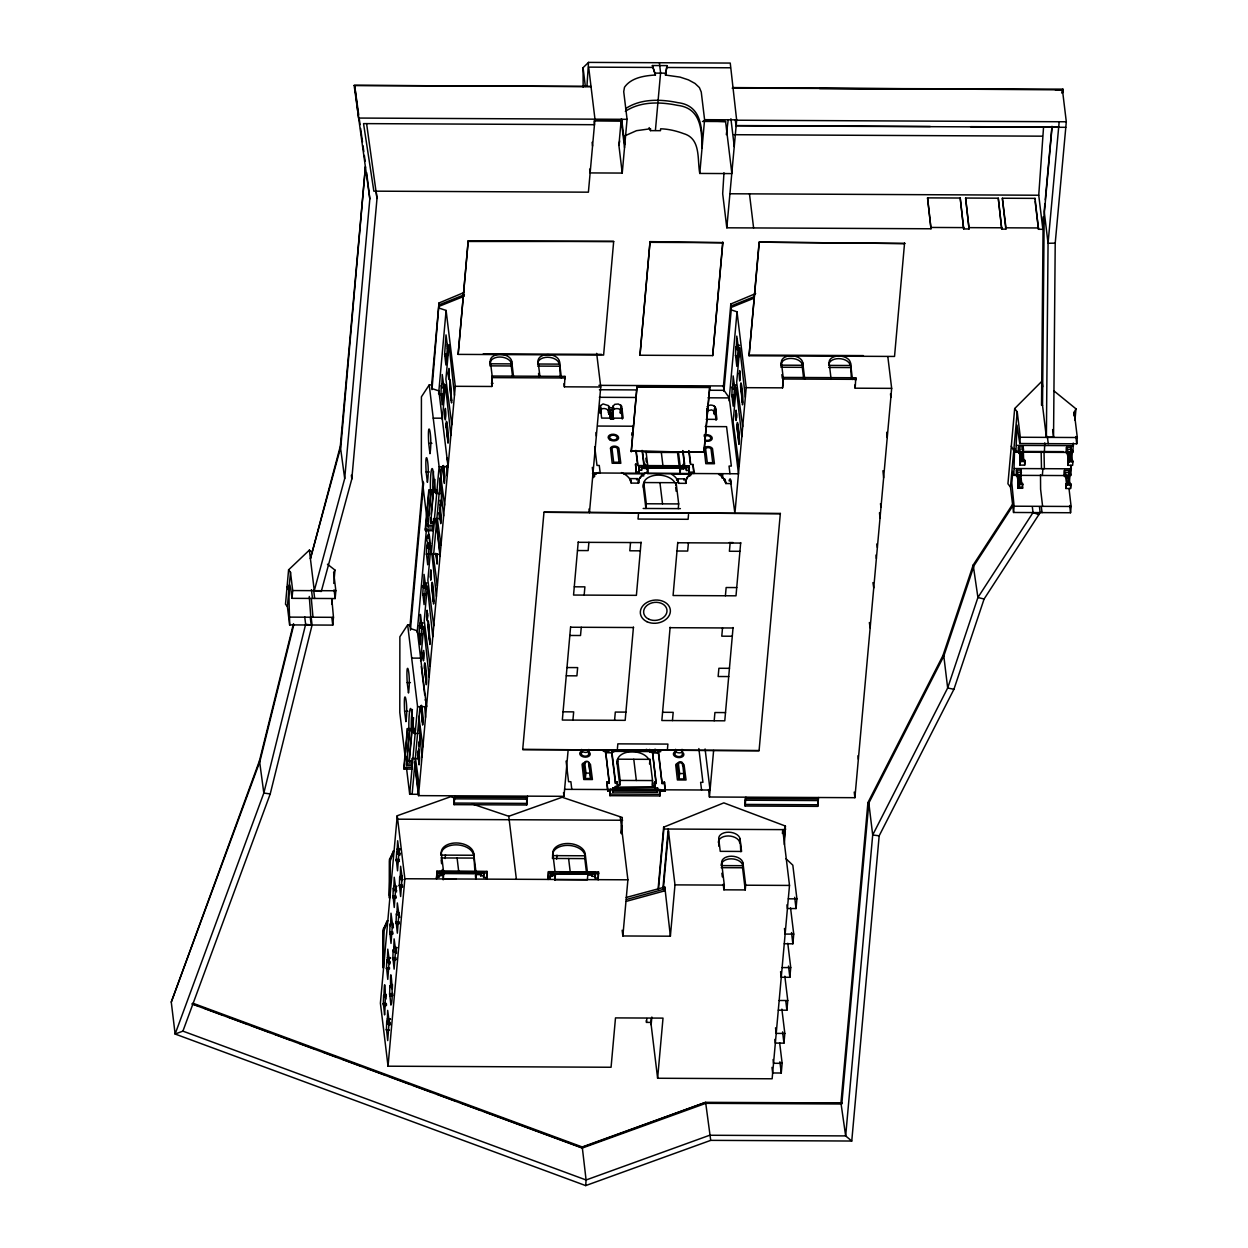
<?xml version="1.0" encoding="UTF-8"?>
<svg xmlns="http://www.w3.org/2000/svg" width="1248" height="1248" viewBox="0 0 1248 1248"><rect width="100%" height="100%" fill="white"/><g stroke="black" fill="none" stroke-linecap="round" stroke-linejoin="round"><path stroke-width="1.5" d="M1062.422 93.07L1062.922 89.138L732.17 88.156M383.588 967.699L383.167 929.198L387.816 920.65M382.855 967.699L383.339 930.68L387.083 920.65M386.88 922.958L384.072 930.68L383.074 965.39M389.86 897.842L389.438 859.342L394.087 850.793M389.142 897.827L389.61 860.808L393.37 850.777M393.151 853.086L390.343 860.808L389.345 895.518M420.779 706.649L422.666 725.088L423.259 718.38L421.73 705.76M422.947 654.794L423.509 660.863L423.587 650.473L423.134 654.092M427.627 616.278L427.627 614.905M431.262 574.47L430.747 580.195L430.7 571.241L431.044 572.801M444.631 414.617C446.082 393.791 445.77 433.805 444.787 414.476M446.098 424.741L446.113 426.988M448.235 374.416L448.25 373.043M735.571 414.476L735.587 417.191M736.632 416.208L736.616 413.509M737.022 427.112C736.975 411.185 740.594 441.371 738.91 444.413L737.022 427.112L738.91 442.12L739.284 437.923L737.537 424.008L737.209 426.239M740.189 376.631L740.204 375.274M740.579 387.535C740.532 371.608 744.151 401.809 742.466 404.836L741.016 384.415L742.451 402.558L740.766 388.066M1043.156 216.84L1041.534 405.148L1042.532 405.46L1046.386 437.377L1053.546 437.065L1055.215 243.142L1066.307 121.774L1062.438 89.856L1055.309 89.825M1042.532 405.46L1044.155 217.168M1046.386 437.377L1048.055 243.282L1059.178 121.742M309.286 596.466L310.799 617.214M1070.862 456.971L1070.924 454.1M420.826 705.572L422.651 722.81L421.418 705.276M423.103 655.028L422.994 653.484M424.57 666.541L424.835 664.295L426.27 682.422L424.616 668.569M428.064 624.952L429.905 644.483C428.158 603.158 426.832 624.936 429.889 642.19L428.454 624.062L428.251 625.03M431.106 575.593L430.747 578.713L430.404 577.153M444.787 413.494C445.52 403.79 445.848 423.353 444.803 415.428M446.269 425.022C446.02 411.044 449.764 440.856 447.985 443.18L446.269 425.724M449.155 374.525L448.796 377.645L448.406 375.227M449.748 383.448L451.589 402.979C449.842 361.655 448.516 383.432 451.573 400.686L450.138 382.543L449.951 383.526M735.727 414.726L736.07 410.124L736.585 417.518M739.175 373.604L739.69 380.983L740.002 377.333M740.142 377.941L740.033 376.381M723.965 172.77L722.686 193.736L726.804 227.807L931.008 228.774L927.545 197.87L960.211 198.026L963.674 228.93L969.072 228.961L965.609 198.042L998.275 198.198L1001.738 229.117L1005.826 229.133L1005.95 227.807L1002.362 198.229L1035.029 198.37L1038.492 229.289L1042.86 229.304L1052.048 127.062M1042.86 229.304L1038.742 195.234L1043.578 126.781M1041.144 451.526L1041.487 468.671M1040.504 474.692L1040.598 489.232L1042.61 506.329M1044.014 451.542L1044.373 468.686M427.44 616.964L427.112 619.148L426.769 617.588M448.438 372.356L448.765 370.172L449.171 373.542M446.3 424.336L446.534 422.76L447.97 440.903L446.3 427.05M735.758 413.79L736.086 411.606L736.429 413.166M736.445 416.894L736.133 420.56L735.712 415.709M327.444 564.205L334.963 570.071L333.637 572.442L335.852 590.756L335.15 598.541L292.016 598.338C286.541 555.298 290.222 628.43 289.63 624.905L332.764 625.108L333.466 617.323L331.89 599.539M293.888 624.296L259.974 761.14L171.272 1002.097L175.126 1034.03L585.686 1185.6L586.092 1179.984L582.239 1146.959L705.619 1102.327L840.949 1102.967L845.66 1135.914L851.76 1141.031L879.169 835.817L953.924 689.286L984.095 599.024L1040.161 512.6L1039.49 506.969M638.804 480.355L638.57 483.132L631.301 483.085A20.108 12.698 5.1 0 0 621.504 472.586M686.072 480.574L685.838 483.35L678.569 483.319A20.108 12.698 5.1 0 0 671.627 474.256M312.39 552.443L309.379 550.103L288.584 569.852L285.496 604.204L287.399 606.575L289.63 624.905M287.399 606.575L290.488 572.224L288.584 569.852M292.016 598.338L292.703 590.554L290.488 572.224M340.314 446.254L365.43 166.67L340.844 446.628L310.409 558.73L340.314 446.254L344.698 478.546L314.278 590.663L321.282 591.458L351.811 478.967L377.005 198.463L376.085 190.944M331.89 604.422L332.405 598.697M333.778 583.44L334.963 570.071M344.698 478.546L369.829 198.916L366.647 172.63M409.937 626.574L422.994 481.244M431.683 384.368L439 302.983L464.131 292.469M431.995 389.657L439 302.983M410.389 630.209L423.634 482.773M454.288 797.94L450.668 796.723L397.238 815.74L380.406 1003.189L388.034 1066.198L611.068 1067.258L615.498 1017.9L663.016 1018.118L657.618 1078.256L772.138 1078.787L789.5 885.425L782.746 829.624L663.874 829.015L663.655 827.159L723.824 802.87L785.382 826.036L784.368 844.584M418.642 719.94L420.264 733.434L418.018 758.566L411.949 758.534L411.949 769.127L404.071 769.096L403.868 767.458L407.363 728.598L415.241 728.629L415.444 730.267L407.566 730.236L407.363 728.598M439.951 478.062L441.823 493.49L439.561 518.622L433.508 518.591L433.368 530.712L425.49 530.665L425.287 529.027L428.782 490.168L436.66 490.199L436.847 491.852L428.969 491.806L428.782 490.168M404.071 769.096L407.566 730.236M425.49 530.665L428.969 491.806M386.428 1003.486L383.401 1003.47L383.323 1004.375L383.604 995.405L383.978 996.934M389.532 968.869L386.506 968.854L386.584 967.949L389.626 967.964M390.234 962.426L387.208 962.411L387.504 957.668L390.546 957.684M392.855 932.006L389.813 931.991L389.735 932.896L390.031 923.926L390.406 925.454M396.084 896.048L393.042 896.033L392.964 896.938L393.26 887.968L393.635 889.496M396.692 890.51L393.666 890.495L394.04 886.33M399.282 860.293L396.256 860.278L396.334 859.373L399.376 859.388M399.984 853.85L396.958 853.835L397.27 849.092L400.296 849.108M383.947 997.355C384.446 969.462 386.256 993.408 384.587 1014.905L383.401 1003.47M392.746 924.238L393.401 927.779L392.449 927.529L392.574 922.834L391.014 943.426L389.813 931.991M396.63 891.821L395.678 891.571L395.803 886.876L394.243 907.468L393.042 896.033M399.266 851.62L399.922 855.161L398.97 854.911L399.11 850.231L397.535 870.808L396.334 859.373M417.175 632.471L426.41 529.651M438.61 393.853L446.098 310.44L439.312 308.178M411.918 765.617L406.583 765.586L407.082 756.21M407.425 752.341L409.344 731.063M433.352 526.906L428.033 526.874L428.345 519.433M428.688 515.564L430.95 490.417L436.285 490.448L436.488 492.086L431.153 492.055L430.95 490.417M406.583 765.586L409.718 730.766L415.054 730.798L415.241 728.629M428.033 526.874L431.153 492.055M422.183 634.156L419.156 634.14L422.23 633.734M422.885 627.744L419.858 627.744L420.155 623.002L423.181 623.017M425.818 594.079L422.791 594.064L425.864 593.674M423.79 582.925L426.832 582.941M429.468 554.252L426.426 554.252L429.499 553.847M430.154 547.856L427.128 547.841L426.722 545.282L426.426 554.252M430.466 543.114C421.964 545.875 431.465 519.62 429.343 546.608M422.838 628.867L421.886 628.602L422.011 623.922L420.436 644.67L419.188 633.719M426.473 588.791L425.521 588.541L425.662 583.846L424.07 604.594L422.838 593.658M426.52 587.683L423.493 587.668L423.868 583.502M427.128 547.841L427.424 543.098M428.126 538.153L428.204 537.248M444.007 394.259L440.965 394.243L444.038 393.838M444.694 387.847L441.667 387.832L442.042 383.682M447.642 354.463L444.616 354.448L447.689 354.042M441.932 383.51L442.229 374.54L443.882 386.615L442.244 404.773L441.012 393.822M448.297 349.175L447.642 345.618L445.895 364.978L444.662 354.042M411.887 762.091L409.219 762.076L409.079 760.859L411.84 730.096M433.352 523.099L430.685 523.084L430.888 518.029M431.231 514.176L433.306 491.104L435.973 491.119L436.114 492.336L433.446 492.32L433.306 491.104M409.219 762.076L411.98 731.312L414.648 731.312L414.508 730.111L414.211 733.403L420.264 733.434M430.685 523.084L433.446 492.32M412.448 730.142L413.587 717.584M434.008 490.199L434.975 479.435M447.47 344.23L447.346 348.925M443.695 388.705L443.836 384.01L443.695 388.705L444.647 388.955L443.992 385.414M389.454 1030.084L386.428 1030.068L386.506 1029.163L387.707 1040.598L389.267 1020.006L389.142 1024.702L390.094 1024.951M390.156 1023.641L387.13 1023.625L387.426 1018.883L390.468 1018.898M392.73 993.658L389.704 993.642L389.61 994.547L389.906 985.577L390.281 987.106M395.959 957.7L392.933 957.684L392.839 958.589L393.136 949.619L393.51 951.163M396.583 952.162L393.541 952.146L393.853 947.404L396.88 947.419M399.11 922.646L396.068 922.631L396.162 921.726L399.188 921.742M402.48 885.082L399.454 885.066L399.376 885.971L399.656 877.001L400.031 878.545M403.104 879.544L400.062 879.544L400.436 875.378M390.577 983.814C390.062 955.828 394.15 1001.536 390.889 1005.077L389.704 993.642M396.505 953.472L395.569 953.222L395.694 948.527L394.118 969.119L392.933 957.684M399.095 913.973L399.734 917.514L398.798 917.264L398.923 912.569L397.348 933.161L396.162 921.726M402.09 880.62L402.215 875.924L400.639 896.516L399.454 885.066M420.607 660.956L423.727 626.324L429.172 677.04M430.966 545.657L427.861 580.289L433.774 625.81M441.823 493.49L435.755 493.459L435.973 491.119M442.307 419.422L445.411 384.805L450.856 435.505M436.114 492.336L436.285 490.448M436.488 492.086L436.66 490.199M392.465 984.485L392.34 989.18M414.788 762.559L418.642 794.305L409.687 794.258L417.565 706.664L407.659 624.874L410.093 624.889L410.53 628.571L417.316 630.833L426.504 706.696L417.565 706.664M436.114 520.744L440.185 554.362L431.246 554.315L439.109 466.705L429.218 384.93L431.636 384.946L432.089 388.627L438.875 390.889L448.048 466.752L439.109 466.705M412.121 794.274L419.983 706.664M433.664 554.33L441.542 466.721M388.034 1066.198L404.867 878.748L397.238 815.74M424.772 707.273L425.537 717.413M425.381 700.378L425.474 699.348L426.52 706.477M446.488 465.582L447.252 475.722M447.08 458.843L447.174 457.813L448.219 464.942M468.203 240.77L458.141 354.385L603.611 355.072L613.673 241.457L468.203 240.77L458.141 354.385M568.168 749.736L563.971 796.318L418.517 795.631L455.286 386.303L446.098 310.44M436.925 871.151L436.566 878.904L436.925 871.151L486.985 871.385L486.626 879.138L486.985 871.385M436.379 877.266L438.797 877.266L439.171 873.132L484.021 873.35L483.647 877.484L486.439 877.5M441.152 855.114A16.271 10.28 5.1 0 1 456.097 844.849A16.271 10.28 5.1 0 1 473.522 855.254L441.152 855.114L441.324 853.226A16.271 10.28 5.1 0 1 456.253 842.962A16.271 10.28 5.1 0 1 473.694 853.382L476.034 872.664M438.797 877.266L438.594 875.628L441.028 875.644L441.215 873.569L480.854 873.756L480.667 875.831L483.444 875.846L483.647 877.484M443.196 879.809L443.726 874.021M445.115 858.562L445.458 854.693M513.474 376.022L511.68 361.249A10.717 6.77 5.1 0 0 500.198 354.385A10.717 6.77 5.1 0 0 490.355 361.156L489.934 365.867L511.259 365.96L512.6 377.036M455.286 386.303L491.774 386.474L492.367 376.038L564.985 376.381L564.377 386.818L600.74 386.989L589.446 512.71L588.994 508.981M453.898 803.057L454.085 797.238L526.687 797.581L526.703 804.991L454.085 804.648L453.898 803.057L526.5 803.4M454.085 804.648L454.88 795.803M491.774 386.474L492.367 376.038M511.259 365.96L511.68 361.249M474.911 871.588L473.694 853.382M480.667 875.831L480.698 872.555L480.854 873.756M483.444 875.846L483.694 873.085M537.841 364.01A10.717 6.77 5.1 0 1 547.685 357.256A10.717 6.77 5.1 0 1 559.182 364.12L537.841 364.01L538.091 361.374A10.717 6.77 5.1 0 1 547.934 354.619A10.717 6.77 5.1 0 1 559.416 361.483L561.428 378.097M780.343 513.38L759.08 750.641L522.709 749.518L543.972 512.257L780.374 513.599L543.972 512.257M560.336 377.255L559.416 361.483M586.934 86.315L588.526 62.4L730.252 63.071L736.663 120.214L1066.307 121.774M564.72 379.205L564.985 376.381M526.703 804.991L527.498 796.146M548.449 871.666L548.09 879.434L548.449 871.666L598.51 871.915L598.151 879.668L598.51 871.915M633.454 627.058L625.17 720.346L562.333 720.049L570.601 626.761M641.082 542.131L636.402 595.343L573.55 595.046L578.23 541.835M547.888 877.796L550.321 877.796L550.368 873.397M550.321 877.796L550.696 873.662L595.546 873.865L595.171 878.015L597.948 878.03M587.543 873.194L585.218 853.913A16.271 10.28 5.1 0 0 567.778 843.492A16.271 10.28 5.1 0 0 552.848 853.757L552.427 858.452L584.797 858.608L586.42 872.118M552.536 876.174L552.583 872.882L552.536 876.174L550.118 876.158M589.664 169.073L590.132 172.926L622.237 173.066L618.899 145.408L621.254 119.044M554.72 880.339L555.064 876.47M556.624 859.092L556.982 855.223M595.171 878.015L594.968 876.377L592.176 876.361L592.036 875.144L587.777 875.129L587.356 879.84L555.001 879.684L555.422 874.973L552.396 874.957M600.491 405.6L599.898 412.043L600.491 405.6L603.065 403.931L608.54 405.631L608.852 410.514M600.038 413.228L600.959 408.533L600.538 413.228M572.926 720.096L573.674 711.875L563.066 711.812M581.272 627.276L580.523 635.513L569.93 635.466M584.158 595.093L584.906 586.856L574.298 586.81M588.9 542.35L588.151 550.586L577.559 550.54M622.237 173.066L627.073 119.324L623.719 91.65L624.499 87.235C631.332 77.563 644.436 75.738 655.434 75.005L652.392 65.536L667.009 65.614L665.465 75.052L680.066 77.111L688.428 79.872L695.011 83.444L699.395 87.578L701.251 92.009L704.59 119.683L699.769 173.441L731.874 173.597L725.572 121.54L703.997 120.775M620.49 404.945A5.21 3.292 5.1 0 1 621.847 407.441L620.771 407.441L620.35 412.136L621.426 412.152L621.254 405.694L618.275 403.993L614.687 404.352L612.94 406.505L613.174 412.698L608.244 412.667L609.008 406.489M609.18 409.391L609.055 414.102L610.678 415.054L609.055 414.102L609.18 409.391L613.08 409.406L613.205 419.203M613.08 409.406L612.955 414.118L611.785 415.054L612.955 414.118L613.532 407.394M622.268 419.063L621.566 413.322L620.49 413.322L620.771 407.441M655.434 75.005L652.392 65.536M621.566 413.322L621.988 408.626L620.911 408.626M584.797 858.608L585.218 853.913M699.769 173.441C697.133 159.557 701.22 138.653 683.608 133.614C676.244 130.868 668.507 129.043 660.644 128.794L660.473 130.681L650.442 130.634L650.598 128.747L636.48 130.681L624.484 136.001M655.418 130.369L660.582 72.852L659.396 62.728M592.176 876.361L592.363 874.286L552.724 874.099M631.706 435.068L631.909 432.713M631.207 451.183L637.026 386.459L709.753 386.802L704.028 452.228L631.207 451.183L704.028 452.228M650.036 241.628L639.974 355.243L712.702 355.586L722.842 242.674L650.036 241.628L639.974 355.243M631.301 451.885L637.026 386.459M665.465 75.052L667.009 65.614M609.18 783.307L605.483 750.36L603.299 751.327L605.608 751.327L609.305 781.903L609.18 783.307L606.871 783.292L606.996 781.888L609.305 781.903M594.968 876.377L595.343 872.227L559.837 872.071M635.528 464.209L636.324 473.288L635.528 464.209L637.837 464.225L636.215 450.856M656.136 782.122L654.451 782.106L654.311 783.526L656.011 783.526L656.136 782.122L652.439 751.561L611.832 751.358L615.529 781.934L617.23 781.934L617.62 785.117L617.495 786.521L615.358 786.505L615.451 788.377L657.571 787.925L657.524 792.293L612.674 792.074L612.924 789.344L610.132 789.344L610.334 790.982L607.792 790.967L606.996 781.888M611.629 753.714L611.832 751.358M614.578 720.299L615.311 712.062L625.919 712.109M630.536 542.552L629.803 550.789L640.396 550.836M660.52 789.797L659.974 795.912L609.913 795.678L610.132 789.344M636.464 471.884L638.992 471.9L639.21 465.551L689.27 465.785L688.927 473.538M609.913 795.678L610.459 789.563M613.72 752.138L613.813 751.202M638.867 473.304L639.21 465.551M612.674 792.074L612.721 787.706L615.451 788.377M638.789 470.246L641.581 470.262L641.815 467.532L686.665 467.75L686.431 470.48L688.849 470.496L689.052 472.134L693.966 472.15L693.841 473.569L693.03 464.49L690.737 464.474L689.114 451.105M617.417 748.55L617.838 743.855L667.898 744.089L667.477 748.784M638.461 514.348L638.024 519.059L688.1 519.293L688.522 514.582M617.495 786.521L617.105 783.354L615.404 783.338L615.529 781.934M617.62 785.117L619.741 785.117L617.167 763.901L617.588 759.19L649.958 759.346L652.532 780.562L652.111 785.273L654.826 785.288L655.091 788.564M641.581 470.262L641.378 468.624L644.233 467.984L683.857 468.172L686.228 468.842L686.431 470.48M643.765 482.555L646.324 503.771L645.902 508.482L643.344 487.266L643.765 482.555L676.12 482.711L678.694 503.927L678.272 508.638M617.105 783.354L617.23 781.934M646.152 467.438L646.027 468.842L648.149 468.858L647.728 473.569L680.082 473.725L680.519 469.014L683.233 469.03L683.358 467.61M619.741 785.117L620.162 780.421L617.588 759.19M620.911 832.931L621.598 825.209M621.426 833.773L622.3 817.471L562.177 797.254L508.763 816.27L472.446 804.055M662.938 887.983L668.226 829.031L674.981 884.879L670.379 936.203L622.861 935.969L627.9 879.809L620.272 816.8M649.615 751.639L649.709 750.703M649.693 752.31L649.787 751.374M649.537 764.057L649.958 759.346M651.269 752.31L651.347 751.374L646.277 749.299M675.87 485.534L676.12 482.711M656.011 783.526L652.439 751.561M682.843 465.847L682.984 464.443L684.668 464.443L683.062 451.074M654.997 786.692L615.295 787.176M658.382 750.61L658.18 752.95L649.506 749.408M657.774 789.563L660.192 789.578L660.395 791.216L665.309 791.232L664.373 783.572L662.08 783.557L658.382 752.996L658.507 751.577L660.8 751.592L654.919 749.19M733.06 627.541L724.776 720.814L661.846 720.517L670.129 627.229M740.688 542.615L736.008 595.811L673.078 595.514L677.758 542.318M657.524 792.293L657.571 787.925M659.974 795.912L660.192 789.578M688.849 470.496L689.27 465.785M662.08 783.557L658.507 751.577M664.373 783.572L664.513 782.153L662.204 782.153M665.309 791.232L664.513 782.153M672.454 720.58L673.187 712.343L662.579 712.296M688.412 542.833L687.679 551.054L677.071 551.008M658.102 889.044L663.655 827.159M657.618 1078.256L650.863 1022.408L646.511 1022.393L646.854 1018.524M658.492 888.966L663.874 829.015M650.863 1022.408L651.206 1018.524M651.144 1024.78L651.846 1017.042M663.484 887.484L668.507 831.402M707.039 411.715L706.82 408.58M706.961 413.868L707.32 408.58M664.482 890.869L664.825 887.063L626.2 897.468M703.934 451.526L709.753 386.802M722.764 241.972L712.702 355.586M670.379 936.203L664.825 887.063M726.804 227.807L736.694 119.839L704.59 119.683M714.137 413.322L714.558 408.611L715.634 408.611L715.213 413.322L714.137 413.322L715.354 414.508L716.056 420.248M714.293 414.508L714.558 408.611M715.354 414.508L715.775 409.796L714.714 409.796M723.372 386.958L730.829 303.982L755.648 293.592M730.829 303.982L730.938 307.523L754.026 298.178M723.902 391.357L731.219 309.878L730.688 305.479M722.077 478.171L722.42 474.302L718.552 474.209M729.035 400.795L737.022 311.813L731.219 309.878M734.916 395.632L731.89 395.616L734.963 395.21M735.618 389.22L732.592 389.204L732.888 384.478L735.992 385.07M738.566 355.836L735.54 355.82L738.613 355.43M739.268 349.44L736.242 349.424L735.836 346.85L735.54 355.82M734.916 386.786L735.571 390.343L734.62 390.078L734.744 385.398L733.169 406.146L731.921 395.195M738.566 347.006L739.222 350.548L738.27 350.298L738.395 345.602L736.819 366.35L735.571 355.415M736.242 349.424L736.788 336.118L738.442 348.192M737.225 339.721L737.318 338.816M714.184 720.767L714.917 712.53L725.525 712.592M722.514 627.947L721.781 636.184L732.373 636.23M725.4 595.764L726.149 587.527L736.757 587.574M730.142 543.02L729.394 551.257L740.002 551.304M904.582 242.83L894.535 356.444L749.065 355.758L759.127 242.143L904.675 243.532L759.127 242.143M887.827 356.616L891.665 388.362L854.896 797.69L709.441 797.004L713.622 750.422M737.022 311.813L746.21 387.676L734.916 513.396L730.33 479.466L729.191 481.026M749.065 355.758L759.205 242.845M718.832 846.253L718.739 838.952A10.717 6.77 5.1 0 1 728.582 832.198A10.717 6.77 5.1 0 1 740.08 839.062L741.577 851.448L720.236 851.339L718.739 838.952M721.406 865.597A10.717 6.77 5.1 0 1 731.25 858.827A10.717 6.77 5.1 0 1 742.747 865.706L721.406 865.597L721.64 862.961A10.717 6.77 5.1 0 1 731.484 856.206A10.717 6.77 5.1 0 1 742.981 863.07L745.664 885.206L745.243 889.918L723.902 889.824L723.232 884.286M723.902 889.824L724.324 885.113L721.64 862.961M804.742 379.252L802.729 362.638A10.717 6.77 5.1 0 0 791.232 355.774A10.717 6.77 5.1 0 0 781.404 362.528L780.967 367.24L802.308 367.333L803.65 378.409M740.813 851.666L740.08 839.062M744.931 804.43L745.134 798.611L817.736 798.954L817.736 806.364L745.134 806.021L744.931 804.43L817.549 804.773M746.21 387.676L782.574 387.847L783.37 379.002L781.404 362.528M745.134 806.021L745.93 797.176M745.243 889.918L742.56 867.766L742.981 863.07M802.308 367.333L802.729 362.638M782.402 833.492L782.746 829.624L785.756 829.124M784.337 837.642L785.382 826.036M828.89 365.399A10.717 6.77 5.1 0 1 838.734 358.628A10.717 6.77 5.1 0 1 850.231 365.492L828.89 365.399L829.124 362.762A10.717 6.77 5.1 0 1 838.968 355.992A10.717 6.77 5.1 0 1 850.465 362.856L852.478 379.47M771.982 1067.383L772.652 1072.968L781.264 1073.015L782.137 1063.327L779.641 1042.735M774.883 1039.366L775.336 1043.078L783.947 1043.125L784.82 1033.438L781.872 1009.102M778.3 1010.178L786.895 1010.209L787.769 1000.522L784.836 976.186M780.577 971.662L781.248 977.262L789.859 977.293L790.733 967.606L787.784 943.27M784.259 943.753L792.87 943.8L793.744 934.112L790.561 907.904M786.973 904.8L787.426 908.528L796.037 908.56L796.91 898.872L792.823 865.176L785.881 858.624M851.386 378.643L850.465 362.856M855.52 380.578L855.785 377.754L783.167 377.411L782.574 387.847M817.736 806.364L818.532 797.519M891.665 388.362L855.176 388.19L855.785 377.754M840.949 1102.967L867.922 802.604L942.942 655.559L973.19 565.016L1012.44 504.535M927.545 197.87L931.008 228.774M960.211 198.026L963.674 228.93M965.609 198.042L969.072 228.961M998.275 198.198L1001.738 229.117M1002.362 198.229L1005.826 229.133M1042.673 386.771L1041.986 381.155L1014.686 408.564L1007.932 483.772L1010.474 487.063L1013.548 512.476L1070.55 512.741L1071.112 506.47L1069.099 489.372M1034.92 199.696L1035.029 198.37M1010.474 487.063L1017.229 411.84L1014.686 408.564M1065.121 475.566L1013.828 475.332L1014.593 448.5L1015.903 452.182L1019.694 452.197M1015.903 452.182L1016.995 425.084L1019.741 443.524L1076.743 443.789L1077.305 437.518L1074.232 412.121L1075.979 408.845L1053.811 390.78M1016.465 470.137L1016.387 475.8L1017.494 476.58L1018.602 485.722L1016.465 470.137L1021.129 470.153L1020.692 476.596L1021.379 472.196L1016.714 472.181L1016.387 475.8L1021.051 475.816L1021.129 470.153M1018.555 446.987L1018.477 452.65L1020.443 454.163L1018.477 452.65L1018.555 446.987L1023.22 447.002L1023.656 460.762M1013.548 512.476L1014.109 506.204L1011.8 482.96L1012.846 471.385L1013.828 475.332M1019.741 443.524L1020.302 437.252L1017.229 411.84M1017.494 476.58L1018.586 474.833L1020.786 475.566L1021.675 482.882M1017.744 487.016L1018.072 483.397L1022.736 483.413L1022.564 488.28L1017.9 488.264L1017.744 487.016L1022.408 487.048L1022.564 488.28M1020.146 460.247L1019.975 465.098L1024.639 465.13L1024.967 461.51L1024.826 460.262L1020.146 460.247L1019.975 465.098M1017.9 488.264L1018.228 484.63L1022.892 484.661M1022.767 453.445L1023.469 449.046L1018.789 449.015L1020.77 461.542M1023.22 447.002L1023.142 452.665M1024.826 460.262L1024.639 465.13M1062.142 93.304L1062.438 89.856L732.794 87.578M1062.594 92.82L1062.922 89.138M1042.33 475.457L1042.938 468.686M1044.404 452.306L1044.748 442.931M1064.435 470.371L1064.357 476.018L1066.338 477.547L1064.357 476.018L1064.435 470.371L1069.115 470.387L1069.037 476.05L1067.664 477.547L1069.037 476.05M1069.739 454.397L1071.112 452.899L1071.19 447.236L1066.525 447.205L1066.447 452.868L1068.413 454.397L1068.85 458.047M1068.413 454.397L1066.447 452.868L1066.525 447.205M1065.464 476.814L1064.684 472.399L1069.349 472.43L1068.662 476.83M1066.042 483.616L1065.87 488.483L1070.534 488.514L1070.862 484.879L1070.706 483.647L1066.042 483.616L1065.87 488.483M1068.132 460.465L1067.945 465.332L1072.609 465.348L1072.937 461.729L1072.796 460.496L1068.132 460.465L1067.945 465.332M1070.176 457.252L1070.675 451.604M1071.19 447.236L1071.112 452.899L1066.447 452.868M1073.888 415.88L1074.232 412.121M1069.224 484.068L1070.909 465.254M1071.408 459.623L1072.094 452.104M1074.965 420.124L1075.979 408.845M1071.174 466.222L1070.815 475.597L1070.176 472.212M1073.249 443.071L1072.906 452.447L1072.594 450.403M1070.706 483.647L1070.534 488.514M1044.904 203.627L1044.202 211.364L1048.055 243.282L1055.215 243.142M1045.262 199.758L1051.986 126.298M423.181 653.266C424.585 648.96 423.415 665.636 423.088 656.011M739.378 373.386L739.643 372.044L740.033 374.462M739.955 378.16L739.674 379.501L739.627 370.562L740.048 375.414M736.398 417.721L736.133 419.078L735.774 417.518M726.32 134.675L728.239 119.652M585.265 778.487L585.983 773.105L584.719 762.653A2.137 1.342 5.1 0 1 586.685 761.296A2.137 1.342 5.1 0 1 588.962 762.668L590.678 778.518L585.265 778.487L583.658 765.149A2.714 1.716 5.1 0 1 584.828 763.667M678.896 778.924L679.614 773.542L678.35 763.09A2.137 1.342 5.1 0 1 680.316 761.748A2.137 1.342 5.1 0 1 682.594 763.105L684.31 778.955L678.896 778.924L677.274 765.601A2.714 1.716 5.1 0 1 678.46 764.104M618.899 145.408L619.679 140.977M1071.938 461.791L1070.831 452.65L1068.631 451.901L1067.539 453.664L1068.647 462.805L1066.775 449.249L1071.439 449.264L1071.626 460.98M171.272 1002.097L259.49 760.734L293.405 623.906M304.73 616.84L305.635 624.359L263.827 793.057L175.126 1034.03L182.91 1031.129L586.092 1179.984L709.66 1135.259L845.66 1135.914L872.695 834.974L868.826 803.057L943.816 656.074L974.064 565.578L1013.267 505.144M182.91 1031.129L270.223 793.931L312.094 624.998L311.173 617.495M639.834 478.452L641.581 476.299M613.22 405.662L613.033 407.394M1023.469 449.046L1021.987 451.682L1023.095 460.824L1021.769 460.824L1020.661 451.682L1018.789 449.015M1021.379 472.196L1019.912 474.833L1021.02 483.974M1071.439 449.264L1069.957 451.916L1071.065 461.058L1069.739 461.042L1068.631 451.901L1066.775 449.249M1069.349 472.43L1067.882 475.067L1069.864 484.942L1068.756 475.8L1065.558 475.784L1066.666 484.926L1068.99 484.208M612.752 419.188L611.988 412.792L613.252 410.826L609.352 410.81L610.615 418.252M1032.346 506.922L1033.032 512.554L977.917 597.496L947.669 687.991L872.695 834.974L879.169 835.817M429.218 384.93L421.418 396.817L421.34 472.54L427.175 520.697M407.659 624.874L399.875 636.761L399.797 712.483L404.945 755.04M593.237 477.61L594.719 476.299M706.992 406.832C709.067 403.806 715.26 404.742 715.634 408.611A5.21 3.292 5.1 0 0 714.293 406.13M485.02 1111.921L581.662 1147.598L582.239 1146.959L192.847 1003.205M583.159 87.142L583.066 67.688L588.526 62.4M609.352 410.81L610.88 412.792L609.944 414.383L610.522 419.188M707.164 410.795L711.641 409.874L714.62 411.575M625.591 108.638C640.77 98.498 660.566 99.076 677.773 102.632C700.69 105.316 702.062 125.923 702.296 145.205M625.342 111.353C640.52 101.213 660.317 101.79 677.539 105.347C700.456 108.03 701.828 128.638 702.062 147.919M605.28 752.716L611.988 749.752M731.063 306.01L754.166 296.681M439.218 304.824L464.396 294.715M439.093 306.337L464.272 296.213M581.662 1147.598L705.619 1102.327L710.72 1140.36L851.76 1141.031M585.686 1185.6L710.72 1140.36M626.434 899.48L665.044 888.919M626.262 901.368L664.888 890.807M642.673 475.94L643.906 475.816M690.784 475.488L687.57 476.549L686.806 479.029M655.606 73.117L665.636 73.164M652.22 67.423L588.666 67.127L594.968 119.168L588.401 192.176L373.838 191.162L363.542 123.614L594.469 124.706L594.017 120.931M666.838 67.486L730.408 67.782M354.136 85.41L591.1 86.533L354.136 85.41L369.829 198.916M819.593 88.577L959.478 89.232M627.073 119.324L358.582 118.061L354.728 86.128L358.738 115.003M594.828 120.245L621.644 120.385M595.39 120.931L622.362 121.056M702.468 121.43L725.572 121.54M735.992 125.564L930.275 126.485M970.601 126.672L1058.491 127.093M736.164 125.752L1065.808 127.312M734.074 134.706L1042.361 136.172M730.345 193.768L1038.742 195.234M931.117 227.448L963.784 227.604M969.181 227.635L1001.863 227.791M1005.95 227.807L1038.617 227.963M468.296 241.472L613.673 241.457M650.114 242.33L722.842 242.674M736.616 345.259L739.643 345.275M736.164 348.847L739.19 348.863M483.272 353.808L601.583 354.37M748.987 355.056L863.413 355.602M444.803 355.196L447.829 355.212M735.712 356.569L738.754 356.585M444.756 355.602L447.782 355.618M735.68 356.99L738.707 357.006M537.67 366.085L558.995 366.194M828.703 367.458L850.044 367.567M492.554 377.629L565.172 377.972M783.37 379.002L855.972 379.345M491.384 383.292L493.038 383.308M598.884 385.351L723.466 385.944L723.996 390.328L729.284 397.909L738.473 473.772L592.956 472.961M637.104 387.161L709.831 387.504M599.414 389.75L636.402 389.922M710.362 390.265L723.996 390.328M441.152 394.992L444.179 395.008M732.061 396.365L735.103 396.38M441.106 395.398L444.148 395.413M732.03 396.77L735.056 396.786M599.336 397.301L636.199 397.472M707.959 397.8L729.284 397.909M613.595 407.987L608.603 407.378M613.111 412.105C610.974 408.751 619.039 407.051 620.833 410.405M609.055 414.102L612.955 414.118M610.303 418.673L614.203 418.688M706.181 419.312L716.929 419.359L715.775 409.796M433.228 418.158L442.182 418.189M598.026 426.052L632.939 426.223L633.313 429.374M705.229 426.551L726.57 426.66L731.344 466.081L729.035 466.066L729.955 473.741M1020.302 437.252L1077.305 437.518M1016.512 445.396L1073.514 445.661M428.704 443.305L429.967 453.71C432.9 435.505 427.112 414.32 428.704 443.305L431.933 443.321M1019.694 451.433L1014.078 451.402L1011.301 446.16M1023.438 451.448L1063.592 451.636M1023.5 452.213L1067.196 452.416M645.154 452.338L677.524 452.494L679.162 466.003M1020.302 461.479L1024.967 461.51M1068.272 461.713L1072.937 461.729M641.628 465.894L686.478 466.112M1014.437 468.546L1071.439 468.811M639.413 467.189L689.473 467.423M426.13 471.947L427.393 482.352C430.326 464.162 424.538 442.962 426.13 471.947L429.359 471.962M592.488 473.6L596.372 473.632M623.516 473.756L644.857 473.85M672.001 473.99L691.408 474.068M637.073 478.639L629.803 478.608A20.108 2.075 -89.7 0 1 631.301 483.085L630.162 480.308M677.071 478.826L684.341 478.858M1066.198 484.864L1070.862 484.879M646.324 503.771L678.694 503.927M1014.109 506.204L1071.112 506.47M643.188 508.466L680.394 508.638M430.544 521.882L433.212 521.882M427.83 525.236L433.165 525.268M425.287 529.027L433.165 529.074M729.253 542.552L733.06 542.568M578.292 542.303L641.144 542.599M677.804 542.771L740.75 543.067M427.502 543.691L430.529 543.691M427.066 547.264L430.092 547.279M292.703 590.554L335.852 590.756M422.978 594.812L426.005 594.828M422.932 595.234L425.958 595.249M290.316 617.12L333.466 617.323M570.664 627.229L633.516 627.526M670.176 627.697L733.122 627.994M422.807 627.167L419.858 627.744M419.328 634.889L422.37 634.904M419.297 635.294L422.323 635.31M411.684 658.102L420.623 658.148M567.044 667.555L577.652 667.602L576.904 675.839L566.296 675.792M729.503 668.32L718.895 668.273L718.146 676.51L728.754 676.556M407.207 682.594L408.47 693.014C411.403 674.809 405.616 653.624 407.207 682.594L410.436 682.609M404.633 711.251L405.896 721.656C408.829 703.451 403.042 682.266 404.633 711.251L407.862 711.266M409.516 729.128L414.851 729.16M624.203 750.22L656.557 750.376M605.483 752.747L611.707 752.778L615.404 783.338M652.314 752.965L658.382 752.996M409.079 760.859L411.746 760.874M406.38 763.948L411.715 763.963M403.868 767.458L411.746 767.489M585.983 773.105L590.226 773.12M679.614 773.542L683.857 773.557L684.31 778.955M620.162 780.421L652.532 780.562M564.611 789.344L710.065 790.031L705.089 748.956M612.472 790.436L657.322 790.655M609.71 794.04L659.771 794.274M454.272 798.829L526.89 799.172M745.321 800.202L817.924 800.545M397.66 819.187L622.627 820.248M400.358 849.701L397.27 849.092M399.922 853.273L396.958 853.835M440.903 857.938L473.273 858.078M396.396 861.448L399.422 861.463M721.219 867.672L742.56 867.766M438.968 871.494L483.818 871.712M560.134 872.929L579.01 873.007M437.128 872.789L487.188 873.023M548.636 873.319L598.697 873.553M443.898 874.442L440.872 874.427L441.028 875.644M480.511 874.614L476.268 874.598L475.831 879.31L475.379 875.441M404.867 878.748L627.9 879.809M456.066 879.216L443.477 879.154L442.307 869.513M674.981 884.879L724.324 885.113M745.664 885.206L789.5 885.425M396.958 886.22L393.931 886.205L394.228 877.235L395.866 889.309M399.594 886.236L402.62 886.252M399.516 887.141L402.542 887.156M788.299 898.825L796.91 898.872M393.182 897.187L396.224 897.203M393.104 898.092L396.131 898.108M396.302 922.896L399.329 922.896M396.209 923.785L399.251 923.801M793.744 934.112L785.132 934.066L784.462 928.481M389.953 933.145L392.995 933.161M389.875 934.05L392.902 934.066M395.756 950.96L394.103 938.886L393.806 947.856L396.958 947.996M390.608 958.261L387.504 957.668M393.073 958.854L396.1 958.854M392.98 959.743L396.022 959.759M390.172 961.849L387.208 962.411M782.122 967.559L790.733 967.606M389.844 994.796L392.87 994.812M389.75 995.701L392.792 995.717M779.173 1000.475L787.769 1000.522M383.542 1004.624L386.568 1004.64M383.464 1005.529L386.49 1005.545M390.53 1019.476L387.426 1018.883M390.094 1023.064L387.13 1023.625M784.82 1033.438L776.209 1033.391L775.538 1027.806M782.137 1063.327L773.526 1063.28L773.074 1059.552M766.334 1102.92L842.322 1103.279M305.635 624.359L312.094 624.998M270.223 793.931L263.827 793.057L259.49 760.734M953.924 689.286L947.669 687.991L943.816 656.074L942.942 655.559M984.095 599.024L977.917 597.496L973.19 565.016M430.108 548.964L429.156 548.714L429.296 544.019L427.705 564.782L426.473 553.831M390.172 963.737L389.22 963.487L389.345 958.792L387.785 979.384L386.584 967.949M1033.032 512.554L1038.851 514.613M193.268 1004.203L198.744 1006.231M204.22 1008.244L222.456 1014.983M227.916 1016.995L246.152 1023.734M251.628 1025.747L269.864 1032.486M275.324 1034.498L289.91 1039.88M299.036 1043.25L313.622 1048.632M322.733 1052.002L337.319 1057.384M342.794 1059.412L361.031 1066.135M366.506 1068.163L384.743 1074.887M390.203 1076.915L408.439 1083.638M413.915 1085.666L432.151 1092.406M437.611 1094.418L455.848 1101.157M461.323 1103.17L479.56 1109.909M191.818 1003.922L582.223 1148.066L705.791 1103.341L841.807 1103.996L868.826 803.057L867.922 802.604M611.988 412.792L613.283 418.267M287.04 587.028L289.115 590.803M1064.684 472.399L1066.556 475.051L1067.664 484.193M1016.714 472.181L1018.586 474.833L1019.694 483.974M608.587 411.2C607.246 407.519 599.461 407.456 599.898 412.043M1018.508 485.207L1018.93 486.158M649.147 127.592L650.442 130.634M724.714 480.761L725.852 483.538L731.297 483.569A20.108 2.075 -89.7 0 0 729.269 480.262M677.446 480.527L678.569 483.319A20.108 2.075 -89.7 0 0 676.541 480.012M389.438 1021.41L390.172 1024.015M880.464 503.662L880.994 507.218M876.845 543.91L877.375 547.482M872.945 582.598L873.74 587.933M869.357 622.518L870.152 627.869M742.7 426.598L736.679 382.418L739.783 347.786L745.352 397.16M739.159 466.175L733.122 421.996L736.226 387.364L741.796 436.738M451.823 424.741L445.91 379.22L449.03 344.588L454.475 395.304M444.6 505.159L439.826 469.03M440.996 545.407L437.346 518.669M437.362 585.874L433.025 553.504M430.139 666.245L424.226 620.724L427.331 586.092L432.775 636.808M422.9 746.85L418.798 716.352M419.328 786.63L415.459 758.004M366.6 123.63L377.005 198.463M359.268 118.856L360.079 124.644M360.61 128.482L362.482 141.96M363.012 145.813L363.823 151.585M364.354 155.438L365.149 161.21M715.088 412.433L715.213 413.322M621.301 411.263L621.426 412.152M732.56 388.175L732.186 386.646L731.89 395.616M441.636 386.802L441.262 385.273L440.965 394.243M419.827 626.699L419.453 625.17L419.156 634.14M396.926 852.852L396.692 851.464L396.256 860.278M396.739 915.205L396.365 913.661L396.068 922.631M387.176 961.412L386.802 959.884L386.506 968.854M387.098 1022.627L386.724 1021.098L386.428 1030.068M1075.854 436.535L1076.743 443.789M1068.881 478.655L1069.552 484.146M1035.138 201.552L1038.492 229.289M1069.661 505.471L1070.55 512.741M1052.641 429.562L1053.546 437.065M1047.353 436.41L1048.242 443.648M1041.362 506.984L1042.049 512.6M1023.968 461.557L1021.987 451.682L1019.663 452.4L1020.458 460.746M1020.88 457.813L1021.332 461.479M1018.586 479.138L1019.023 482.804M854.786 385.008L855.176 388.19M829.124 362.762L831.137 379.376M854.225 792.09L854.896 797.69M781.872 374.618L782.309 378.316M749.471 193.861L753.605 227.932M735.306 119.886L736.102 126.5M730.907 118.747L734.292 146.718M734.791 387.988L733.153 375.913L732.857 384.883M794.68 897.328L796.037 908.56M791.513 932.568L792.87 943.8M788.502 966.061L789.859 977.293M759.08 750.641L522.709 749.518M722.436 474.224L722.904 478.062M785.772 1000.849L786.895 1010.209M782.59 1031.893L783.947 1043.125M779.906 1061.783L781.264 1073.015M693.03 464.49L693.966 472.15M688.756 450.606L690.378 463.975M682.703 450.575L684.31 463.944M683.717 466.955L683.81 468.827M678.413 451.651L680.285 467.08M679.63 469.856L680.082 473.725M675.698 487.406L676.166 491.275M721.89 873.21L722.342 876.892M708.536 789.532L709.441 797.004M698.849 748.55L702.936 782.34L700.627 782.324L701.563 790M621.644 119.012L624.78 144.846M621.192 119.886L624.53 147.56M661.331 452.416L662.969 465.925M659.942 482.633L662.516 503.849M646.043 451.495L647.915 466.924M645.856 458.125L646.324 461.994M647.026 467.782L647.728 473.569M642.455 450.887L644.062 464.256L645.762 464.256L645.637 465.676L643.937 465.66L642.096 450.388M644.015 467.423L644.171 468.64M635.856 450.356L637.712 465.644M583.066 67.688L585.343 86.471M592.098 142.319L592.55 146.047M621.988 408.626L623.142 418.189L601.63 418.08L600.46 408.517M620.35 412.136L620.49 413.322M610.88 412.792L611.645 419.188M654.451 782.106L654.826 785.288M654.311 783.526L654.701 786.692M596.669 353.371L600.74 386.989M600.818 407.347L600.959 408.533M600.21 473.117L599.274 465.457L596.981 465.442L594.703 446.675M633.781 759.268L636.34 780.499M592.316 467.392L593.003 473.086M646.292 1020.536L646.511 1022.393M615.358 786.505L615.514 787.722M563.987 383.635L564.377 386.818M612.721 787.706L612.924 789.344M606.871 783.292L607.792 790.967M622.159 930.228L622.861 935.969M590.678 778.518L589.056 765.18A2.714 1.716 5.1 0 0 588.588 764.306M538.091 361.374L539.869 376.147M538.559 373.464L538.996 377.161M595.343 872.227L595.546 873.865M571.802 789.376L570.882 781.716L568.573 781.7L566.077 761.062M563.519 792.589L563.971 796.318M568.604 858.53L570.242 872.04M552.848 853.757L554.954 871.12M554.299 873.896L555.001 879.684M490.355 361.156L492.367 377.77M508.763 816.27L516.376 879.278M447.517 346.819L446.02 334.901L444.616 354.448M443.664 465.863L444.974 476.689L444.366 483.397L442.65 465.941M443.352 465.488L444.35 481.12L442.666 466.627M439.998 500.261L440.7 506.048M439.826 504.317L441.355 516.953L440.747 523.661L439.436 512.834M439.967 507.64L440.747 521.368L439.826 513.755M438.859 512.834L439.561 518.622M435.755 493.459L433.196 472.243A16.271 1.685 -89.7 0 0 431.153 471.572A16.271 1.685 -89.7 0 0 430.466 490.511M437.284 553.8L437.112 564.112L435.802 553.285M437.018 553.816L437.112 561.834L436.192 554.206M428.298 530.041L431.246 554.315M425.708 586.435L424.055 574.376L423.758 583.346M457.096 858.016L458.718 871.51M423.493 587.668L423.228 585.25L422.791 594.064M422.058 626.512L420.404 614.437L420.124 623.407M421.294 666.588L424.694 694.746M441.324 853.226L443.664 872.524M441.137 859.856L441.605 863.725M418.673 742.139L419.141 745.992M418.595 749.143L419.687 758.16L419.094 764.868L417.565 752.232M418.532 750.766L419.078 762.575L417.69 751.156M417.55 754.697L418.018 758.566M414.211 733.403L411.637 712.187A16.271 1.685 -89.7 0 0 409.656 711.11A16.271 1.685 -89.7 0 0 408.876 729.113M414.445 762.013L418.517 795.631M406.52 768.113L409.687 794.258M399.157 852.649L397.66 840.731L397.223 849.545M402.277 878.342L400.624 866.284L400.327 875.254M351.359 475.223L351.811 478.967M398.986 915.002L397.332 902.928L397.036 911.898M397.145 912.038L396.708 915.611M392.636 925.267L390.998 913.193L390.702 922.163M390.811 922.288L390.374 925.876M389.407 961.225L387.769 949.151L387.473 958.121M390.686 983.939L390.25 987.527M386.334 995.717L386.162 994.313L386.038 999.008M389.329 1022.44L387.676 1010.365L387.395 1019.335M334.09 589.82L335.15 598.541M331.874 617.776L332.764 625.108M309.379 550.103L314.278 590.663M313.622 589.727L314.668 598.447M311.438 589.711L312.484 598.432M312.983 617.23L311.407 599.446M310.253 617.276L311.189 624.998M439.967 480.73L443.633 515.97M436.114 519.246L439.998 556.436M431.855 553.394L436.41 596.372M418.751 725.79L419.422 731.593M419.874 735.446L421.964 757.193M890.495 393.822L890.854 397.363M886.72 432.26L887.25 437.564M882.929 470.714L883.631 477.781M879.481 512.741L880.012 518.045M876.034 554.97L876.377 558.496M858 755.711L858.359 759.252M595.982 432.479L596.341 436.051M427.409 613.236C425.958 607.714 427.237 632.44 427.612 613.579M431.09 573.659L430.841 569.806L430.201 576.826M427.456 614.094L427.066 610.194L426.582 617.261M431.246 573.144L431.106 574.626M424.57 667.259L426.286 684.715C427.955 680.316 424.117 650.536 424.414 668.522M411.294 729.128A16.271 1.685 -89.7 0 1 412.417 709.519M617.339 762.013A16.271 10.28 5.1 0 1 630.178 751.826A16.271 10.28 5.1 0 1 648.835 759.486M617.167 763.901A16.271 10.28 5.1 0 1 617.401 761.233M682.219 764.759A2.714 1.716 5.1 0 1 682.687 765.617M679.645 762.84A4.368 2.761 5.1 0 0 675.714 764.868L677.399 779.953L686.041 780L684.091 764.915A4.368 2.761 5.1 0 0 680.784 762.934M682.141 753.667A3.744 2.371 5.1 0 1 677.929 756.553A3.744 2.371 5.1 0 1 675.776 752.56M682.016 751.92A5.242 3.307 5.1 0 1 682.266 756.834A5.242 3.307 5.1 0 1 674.575 756.148A5.242 3.307 5.1 0 1 675.652 751.374M682.032 749.33A3.744 2.371 5.1 0 1 679.24 752.887A3.744 2.371 5.1 0 1 675.574 749.299M588.51 753.215A3.744 2.371 5.1 0 1 584.298 756.116A3.744 2.371 5.1 0 1 582.145 752.123M588.385 751.483A5.242 3.307 5.1 0 1 588.65 756.382A5.242 3.307 5.1 0 1 580.944 755.711A5.242 3.307 5.1 0 1 582.036 750.922M588.853 749.455A3.744 2.371 5.1 0 1 585.608 752.435A3.744 2.371 5.1 0 1 581.646 749.424M586.014 762.403A4.368 2.761 5.1 0 0 582.083 764.431L583.768 779.516L592.426 779.548L590.46 764.462A4.368 2.761 5.1 0 0 588.229 762.778M432.884 490.526A16.271 1.685 -89.7 0 1 433.571 471.572M694.512 472.337A20.108 12.698 5.1 0 0 685.838 483.35A20.108 2.075 -89.7 0 0 683.81 480.043M718.895 474.474A20.108 12.698 5.1 0 1 725.852 483.538A20.108 2.075 -89.7 0 0 723.809 480.23M593.206 476.533A20.108 12.698 5.1 0 1 598.556 472.477M647.228 472.103A20.108 12.698 5.1 0 0 638.57 483.132A20.108 2.075 -89.7 0 0 636.527 479.825M643.344 487.266A16.271 10.28 5.1 0 1 644.888 482.102M643.516 485.378A16.271 10.28 5.1 0 1 656.339 475.192A16.271 10.28 5.1 0 1 674.996 482.851M704.184 436.301A3.744 2.371 5.1 0 1 709.457 436.332A3.744 2.371 5.1 0 1 709.862 439.702A3.744 2.371 5.1 0 1 704.59 439.67M704.059 435.1A5.242 3.307 5.1 0 1 712.234 438.032A5.242 3.307 5.1 0 1 704.761 440.872M718.411 842.712A10.717 6.77 5.1 0 1 728.255 835.957A10.717 6.77 5.1 0 1 739.736 842.821M431.652 585.608L433.54 604.048C435.037 601.864 432.151 572.536 431.652 585.608M431.824 585.874L433.524 601.754L432.151 583.643L431.824 585.874M448.406 373.292C449.186 393.838 449.748 355.384 448.406 373.292M610.49 448.172L612.175 463.258L620.818 463.289L618.868 448.204A4.368 2.761 5.1 0 0 614.422 446.129A4.368 2.761 5.1 0 0 610.49 448.172M704.122 448.609L705.806 463.694L714.449 463.741L712.499 448.656A4.368 2.761 5.1 0 0 708.053 446.581A4.368 2.761 5.1 0 0 704.122 448.609M612.238 751.187L612.16 752.138L613.735 750.532L612.238 751.187M511.446 363.886L490.121 363.792A10.717 6.77 5.1 0 1 499.949 357.022A10.717 6.77 5.1 0 1 511.446 363.886M802.495 365.274L781.154 365.165A10.717 6.77 5.1 0 1 790.998 358.394A10.717 6.77 5.1 0 1 802.495 365.274M619.086 462.259L613.673 462.228L612.05 448.89A2.714 1.716 5.1 0 1 614.546 447.174A2.714 1.716 5.1 0 1 617.464 448.921L619.086 462.259M712.717 462.696L707.304 462.665L705.682 449.342A2.714 1.716 5.1 0 1 708.178 447.626A2.714 1.716 5.1 0 1 711.095 449.358L712.717 462.696M585.047 855.785L552.677 855.629A16.271 10.28 5.1 0 1 567.606 845.38A16.271 10.28 5.1 0 1 585.047 855.785M646.948 621.707A15.085 11.591 -6.9 0 0 670.348 611.723A15.085 11.591 -6.9 0 0 648.757 601.536A15.085 11.591 -6.9 0 0 646.948 621.707M648.773 619.18A11.731 9.017 -6.9 0 0 666.978 611.411A11.731 9.017 -6.9 0 0 650.192 603.486A11.731 9.017 -6.9 0 0 648.773 619.18M610.958 439.234A3.744 2.371 5.1 0 0 617.058 438.188A3.744 2.371 5.1 0 0 612.144 435.256A3.744 2.371 5.1 0 0 610.958 439.234M609.991 439.904A5.242 3.307 5.1 0 0 618.524 438.454A5.242 3.307 5.1 0 0 611.645 434.335A5.242 3.307 5.1 0 0 609.991 439.904"/></g></svg>
